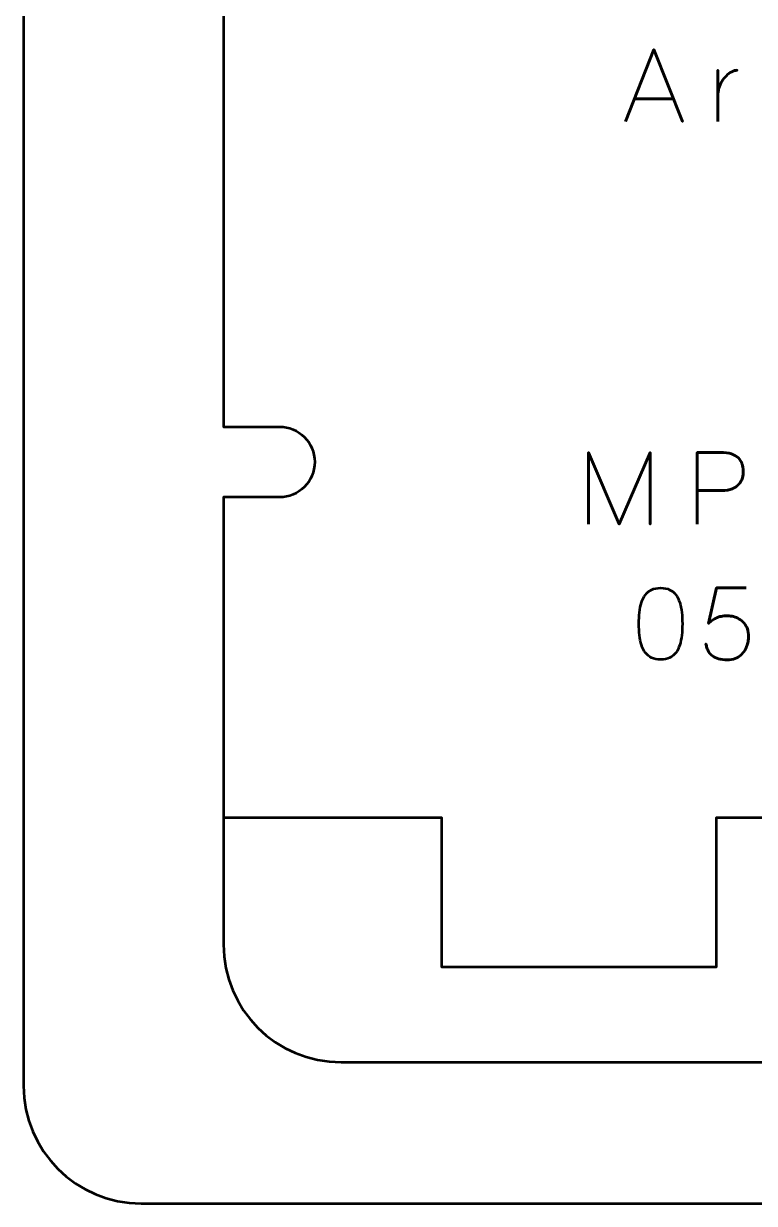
# Model space of a CAD drawing. Header units: centimetres. Extents: x -21 to 0, y -29.7 to 0.
# Drawn here: x -21 to -17.89, y -29.7 to -24.69 of the extents above; entities that cross this region are included whole.
import ezdxf

# ---------------------------------------------------------------- set-up
doc = ezdxf.new("R2010")
doc.units = ezdxf.units.CM
doc.header["$MEASUREMENT"] = 0
doc.layers.add('Layer 1', color=7, linetype='Continuous')

msp = doc.modelspace()

# ---------------------------------------------------------------- linework, layer by layer
at = {"layer": 'Layer 1', "color": 1, "lineweight": 53}
msp.add_open_spline([(-21.00003, -29.19995), (-21.00003, -29.19995), (-21.00003, -5.29992), (-21.00003, -5.29992), (-21.00003, -5.29992), (-21.00003, -5.21709), (-20.93286, -5.14992), (-20.85003, -5.14992), (-20.85003, -5.14992), (-20.7672, -5.14992), (-20.70003, -5.08275), (-20.70003, -4.99992), (-20.70003, -4.99992), (-20.70003, -4.91709), (-20.7672, -4.84992), (-20.85003, -4.84992), (-20.85003, -4.84992), (-20.93286, -4.84992), (-21.00003, -4.78275), (-21.00003, -4.69992), (-21.00003, -4.69992), (-21.00003, -4.61709), (-20.93286, -4.54992), (-20.85003, -4.54992), (-20.85003, -4.54992), (-20.7672, -4.54992), (-20.70003, -4.48275), (-20.70003, -4.39992), (-20.70003, -4.39992), (-20.70003, -4.31709), (-20.7672, -4.24992), (-20.85003, -4.24992), (-20.85003, -4.24992), (-20.93286, -4.24992), (-21.00003, -4.18275), (-21.00003, -4.09992), (-21.00003, -4.09992), (-21.00003, -4.01709), (-20.93286, -3.94992), (-20.85003, -3.94992), (-20.85003, -3.94992), (-20.7672, -3.94992), (-20.70003, -3.88275), (-20.70003, -3.79992), (-20.70003, -3.79992), (-20.70003, -3.71709), (-20.7672, -3.64992), (-20.85003, -3.64992), (-20.85003, -3.64992), (-20.93286, -3.64992), (-21.00003, -3.58275), (-21.00003, -3.49992), (-21.00003, -3.49992), (-21.00003, -3.41709), (-20.93286, -3.34992), (-20.85003, -3.34992), (-20.85003, -3.34992), (-20.7672, -3.34992), (-20.70003, -3.28275), (-20.70003, -3.19992), (-20.70003, -3.19992), (-20.70003, -3.11709), (-20.7672, -3.04992), (-20.85003, -3.04992), (-20.85003, -3.04992), (-20.93286, -3.04992), (-21.00003, -2.98275), (-21.00003, -2.89992), (-21.00003, -2.89992), (-21.00003, -2.81709), (-20.93286, -2.74992), (-20.85003, -2.74992), (-20.85003, -2.74992), (-20.7672, -2.74992), (-20.70003, -2.68275), (-20.70003, -2.59992), (-20.70003, -2.59992), (-20.70003, -2.51709), (-20.7672, -2.44992), (-20.85003, -2.44992), (-20.85003, -2.44992), (-20.93286, -2.44992), (-21.00003, -2.38275), (-21.00003, -2.29992), (-21.00003, -2.29992), (-21.00003, -2.21709), (-20.93286, -2.14992), (-20.85003, -2.14992), (-20.85003, -2.14992), (-20.7672, -2.14992), (-20.70003, -2.08275), (-20.70003, -1.99992), (-20.70003, -1.99992), (-20.70003, -1.91709), (-20.7672, -1.84992), (-20.85003, -1.84992), (-20.85003, -1.84992), (-20.93286, -1.84992), (-21.00003, -1.78275), (-21.00003, -1.69992), (-21.00003, -1.69992), (-21.00003, -1.61709), (-20.93286, -1.54992), (-20.85003, -1.54992), (-20.85003, -1.54992), (-20.7672, -1.54992), (-20.70003, -1.48275), (-20.70003, -1.39992), (-20.70003, -1.39992), (-20.70003, -1.31709), (-20.7672, -1.24992), (-20.85003, -1.24992), (-20.85003, -1.24992), (-20.93286, -1.24992), (-21.00003, -1.18275), (-21.00003, -1.09992), (-21.00003, -1.09992), (-21.00003, -1.09992), (-21.00003, -0.49992), (-21.00003, -0.49992), (-21.00003, -0.49992), (-21.00003, -0.22295), (-20.77694, 0.00004), (-20.49994, 0.00004), (-20.49994, 0.00004), (-20.49994, 0.00004), (-0.50008, 0.00004), (-0.50008, 0.00004), (-0.50008, 0.00004), (-0.22294, 0.00004), (0.00002, -0.22295), (0.00002, -0.49992), (0.00002, -0.49992), (0.00002, -0.49992), (0.00002, -29.19995), (0.00002, -29.19995), (0.00002, -29.19995), (0.00002, -29.47695), (-0.22294, -29.70004), (-0.50008, -29.70004), (-0.50008, -29.70004), (-0.50008, -29.70004), (-20.49994, -29.70004), (-20.49994, -29.70004), (-20.49994, -29.70004), (-20.77694, -29.70004), (-21.00003, -29.47695), (-21.00003, -29.19995)], degree=3, knots=[0, 0, 0, 0, 0.027027, 0.027027, 0.027027, 0.027027, 0.0540541, 0.0540541, 0.0540541, 0.0540541, 0.0810811, 0.0810811, 0.0810811, 0.0810811, 0.1081081, 0.1081081, 0.1081081, 0.1081081, 0.1351351, 0.1351351, 0.1351351, 0.1351351, 0.1621622, 0.1621622, 0.1621622, 0.1621622, 0.1891892, 0.1891892, 0.1891892, 0.1891892, 0.2162162, 0.2162162, 0.2162162, 0.2162162, 0.2432432, 0.2432432, 0.2432432, 0.2432432, 0.2702703, 0.2702703, 0.2702703, 0.2702703, 0.2972973, 0.2972973, 0.2972973, 0.2972973, 0.3243243, 0.3243243, 0.3243243, 0.3243243, 0.3513514, 0.3513514, 0.3513514, 0.3513514, 0.3783784, 0.3783784, 0.3783784, 0.3783784, 0.4054054, 0.4054054, 0.4054054, 0.4054054, 0.4324324, 0.4324324, 0.4324324, 0.4324324, 0.4594595, 0.4594595, 0.4594595, 0.4594595, 0.4864865, 0.4864865, 0.4864865, 0.4864865, 0.5135135, 0.5135135, 0.5135135, 0.5135135, 0.5405405, 0.5405405, 0.5405405, 0.5405405, 0.5675676, 0.5675676, 0.5675676, 0.5675676, 0.5945946, 0.5945946, 0.5945946, 0.5945946, 0.6216216, 0.6216216, 0.6216216, 0.6216216, 0.6486486, 0.6486486, 0.6486486, 0.6486486, 0.6756757, 0.6756757, 0.6756757, 0.6756757, 0.7027027, 0.7027027, 0.7027027, 0.7027027, 0.7297297, 0.7297297, 0.7297297, 0.7297297, 0.7567568, 0.7567568, 0.7567568, 0.7567568, 0.7837838, 0.7837838, 0.7837838, 0.7837838, 0.8108108, 0.8108108, 0.8108108, 0.8108108, 0.8378378, 0.8378378, 0.8378378, 0.8378378, 0.8648649, 0.8648649, 0.8648649, 0.8648649, 0.8918919, 0.8918919, 0.8918919, 0.8918919, 0.9189189, 0.9189189, 0.9189189, 0.9189189, 0.9459459, 0.9459459, 0.9459459, 0.9459459, 0.972973, 0.972973, 0.972973, 0.972973, 1, 1, 1, 1], dxfattribs=at)
at = {"layer": 'Layer 1', "color": 3, "lineweight": 53}
msp.add_open_spline([(-20.15003, -28.59995), (-20.15003, -28.59995), (-20.15003, -26.7), (-20.15003, -26.7), (-20.15003, -26.7), (-20.15003, -26.7), (-19.91251, -26.7), (-19.91251, -26.7), (-19.91251, -26.7), (-19.82968, -26.7), (-19.76251, -26.63283), (-19.76251, -26.55), (-19.76251, -26.55), (-19.76251, -26.46717), (-19.82968, -26.4), (-19.91251, -26.4), (-19.91251, -26.4), (-19.91251, -26.4), (-20.15003, -26.4), (-20.15003, -26.4), (-20.15003, -26.4), (-20.15003, -26.4), (-20.15003, -20.30005), (-20.15003, -20.30005), (-20.15003, -20.30005), (-20.15003, -20.02305), (-19.92694, -19.79995), (-19.64994, -19.79995), (-19.64994, -19.79995), (-19.64994, -19.79995), (-15.35008, -19.79995), (-15.35008, -19.79995), (-15.35008, -19.79995), (-15.07294, -19.79995), (-14.84998, -20.02305), (-14.84998, -20.30005), (-14.84998, -20.30005), (-14.84998, -20.30005), (-14.84998, -26.5115), (-14.84998, -26.5115), (-14.84998, -26.5115), (-14.84998, -26.5115), (-15.08301, -26.5115), (-15.08301, -26.5115), (-15.08301, -26.5115), (-15.16584, -26.5115), (-15.23301, -26.57867), (-15.23301, -26.6615), (-15.23301, -26.6615), (-15.23301, -26.74433), (-15.16584, -26.8115), (-15.08301, -26.8115), (-15.08301, -26.8115), (-15.08301, -26.8115), (-14.84998, -26.8115), (-14.84998, -26.8115), (-14.84998, -26.8115), (-14.84998, -26.8115), (-14.84998, -28.59995), (-14.84998, -28.59995), (-14.84998, -28.59995), (-14.84998, -28.87695), (-15.07294, -29.10005), (-15.35008, -29.10005), (-15.35008, -29.10005), (-15.35008, -29.10005), (-19.64994, -29.10005), (-19.64994, -29.10005), (-19.64994, -29.10005), (-19.92694, -29.10005), (-20.15003, -28.87695), (-20.15003, -28.59995)], degree=3, knots=[0, 0, 0, 0, 0.0555556, 0.0555556, 0.0555556, 0.0555556, 0.1111111, 0.1111111, 0.1111111, 0.1111111, 0.1666667, 0.1666667, 0.1666667, 0.1666667, 0.2222222, 0.2222222, 0.2222222, 0.2222222, 0.2777778, 0.2777778, 0.2777778, 0.2777778, 0.3333333, 0.3333333, 0.3333333, 0.3333333, 0.3888889, 0.3888889, 0.3888889, 0.3888889, 0.4444444, 0.4444444, 0.4444444, 0.4444444, 0.5, 0.5, 0.5, 0.5, 0.5555556, 0.5555556, 0.5555556, 0.5555556, 0.6111111, 0.6111111, 0.6111111, 0.6111111, 0.6666667, 0.6666667, 0.6666667, 0.6666667, 0.7222222, 0.7222222, 0.7222222, 0.7222222, 0.7777778, 0.7777778, 0.7777778, 0.7777778, 0.8333333, 0.8333333, 0.8333333, 0.8333333, 0.8888889, 0.8888889, 0.8888889, 0.8888889, 0.9444444, 0.9444444, 0.9444444, 0.9444444, 1, 1, 1, 1], dxfattribs=at)
at = {"layer": 'Layer 1', "color": 5, "lineweight": 53}
for points, knots in [([(-18.44171, -25.10286), (-18.44171, -25.10286), (-18.32064, -24.79764), (-18.32064, -24.79764), (-18.32064, -24.79764), (-18.32064, -24.79764), (-18.19914, -25.10286), (-18.19914, -25.10286), (-18.19914, -25.10286), (-18.19914, -25.10286), (-18.32064, -24.79764), (-18.32064, -24.79764), (-18.32064, -24.79764), (-18.32064, -24.79764), (-18.44171, -25.10286), (-18.44171, -25.10286)], [0, 0, 0, 0, 0.25, 0.25, 0.25, 0.25, 0.5, 0.5, 0.5, 0.5, 0.75, 0.75, 0.75, 0.75, 1, 1, 1, 1]), ([(-18.04886, -24.99195), (-18.04907, -24.98214), (-18.04759, -24.97219), (-18.04449, -24.96217), (-18.04449, -24.96217), (-18.04138, -24.95215), (-18.03708, -24.94256), (-18.03157, -24.93339), (-18.03157, -24.93339), (-18.026, -24.92421), (-18.01965, -24.9161), (-18.01245, -24.9089), (-18.01245, -24.9089), (-18.00533, -24.90171), (-17.99771, -24.89606), (-17.98974, -24.8919), (-17.98974, -24.8919), (-17.98176, -24.88774), (-17.97386, -24.88569), (-17.96589, -24.88569), (-17.96589, -24.88569), (-17.97386, -24.88569), (-17.98176, -24.88774), (-17.98974, -24.8919), (-17.98974, -24.8919), (-17.99771, -24.89606), (-18.00533, -24.90171), (-18.01245, -24.9089), (-18.01245, -24.9089), (-18.01965, -24.9161), (-18.026, -24.92421), (-18.03157, -24.93339), (-18.03157, -24.93339), (-18.03708, -24.94256), (-18.04138, -24.95215), (-18.04449, -24.96217), (-18.04449, -24.96217), (-18.04759, -24.97219), (-18.04907, -24.98214), (-18.04886, -24.99195)], [0, 0, 0, 0, 0.1, 0.1, 0.1, 0.1, 0.2, 0.2, 0.2, 0.2, 0.3, 0.3, 0.3, 0.3, 0.4, 0.4, 0.4, 0.4, 0.5, 0.5, 0.5, 0.5, 0.6, 0.6, 0.6, 0.6, 0.7, 0.7, 0.7, 0.7, 0.8, 0.8, 0.8, 0.8, 0.9, 0.9, 0.9, 0.9, 1, 1, 1, 1]), ([(-18.04886, -25.10286), (-18.04886, -25.10286), (-18.04886, -24.88569), (-18.04886, -24.88569), (-18.04886, -24.88569), (-18.04886, -24.88569), (-18.04886, -25.10286), (-18.04886, -25.10286)], [0, 0, 0, 0, 0.5, 0.5, 0.5, 0.5, 1, 1, 1, 1]), ([(-18.40361, -25.00676), (-18.40361, -25.00676), (-18.23767, -25.00676), (-18.23767, -25.00676), (-18.23767, -25.00676), (-18.23767, -25.00676), (-18.40361, -25.00676), (-18.40361, -25.00676)], [0, 0, 0, 0, 0.5, 0.5, 0.5, 0.5, 1, 1, 1, 1]), ([(-18.59899, -26.81453), (-18.59899, -26.81453), (-18.59899, -26.50931), (-18.59899, -26.50931), (-18.59899, -26.50931), (-18.59899, -26.50931), (-18.46776, -26.81453), (-18.46776, -26.81453), (-18.46776, -26.81453), (-18.46776, -26.81453), (-18.3361, -26.50931), (-18.3361, -26.50931), (-18.3361, -26.50931), (-18.3361, -26.50931), (-18.3361, -26.81453), (-18.3361, -26.81453), (-18.3361, -26.81453), (-18.3361, -26.81453), (-18.3361, -26.50931), (-18.3361, -26.50931), (-18.3361, -26.50931), (-18.3361, -26.50931), (-18.46776, -26.81453), (-18.46776, -26.81453), (-18.46776, -26.81453), (-18.46776, -26.81453), (-18.59899, -26.50931), (-18.59899, -26.50931), (-18.59899, -26.50931), (-18.59899, -26.50931), (-18.59899, -26.81453), (-18.59899, -26.81453)], [0, 0, 0, 0, 0.125, 0.125, 0.125, 0.125, 0.25, 0.25, 0.25, 0.25, 0.375, 0.375, 0.375, 0.375, 0.5, 0.5, 0.5, 0.5, 0.625, 0.625, 0.625, 0.625, 0.75, 0.75, 0.75, 0.75, 0.875, 0.875, 0.875, 0.875, 1, 1, 1, 1]), ([(-18.13629, -26.81453), (-18.13629, -26.81453), (-18.13629, -26.50931), (-18.13629, -26.50931), (-18.13629, -26.50931), (-18.13629, -26.50931), (-18.03892, -26.50931), (-18.03892, -26.50931), (-18.03892, -26.50931), (-18.01945, -26.50938), (-18.00344, -26.51157), (-17.99081, -26.5158), (-17.99081, -26.5158), (-17.97825, -26.51996), (-17.96837, -26.52575), (-17.96124, -26.53309), (-17.96124, -26.53309), (-17.95412, -26.54035), (-17.94904, -26.54868), (-17.94593, -26.55806), (-17.94593, -26.55806), (-17.9429, -26.56745), (-17.94114, -26.57725), (-17.94071, -26.58763), (-17.94071, -26.58763), (-17.94022, -26.598), (-17.94142, -26.60816), (-17.94424, -26.61803), (-17.94424, -26.61803), (-17.94713, -26.62791), (-17.952, -26.63687), (-17.95899, -26.64492), (-17.95899, -26.64492), (-17.9659, -26.65296), (-17.97528, -26.65938), (-17.98707, -26.66411), (-17.98707, -26.66411), (-17.99885, -26.6689), (-18.01345, -26.6713), (-18.03088, -26.67144), (-18.03088, -26.67144), (-18.03088, -26.67144), (-18.13629, -26.67144), (-18.13629, -26.67144), (-18.13629, -26.67144), (-18.13629, -26.67144), (-18.03088, -26.67144), (-18.03088, -26.67144), (-18.03088, -26.67144), (-18.01381, -26.6713), (-17.99934, -26.6689), (-17.98763, -26.66411), (-17.98763, -26.66411), (-17.97585, -26.65938), (-17.96646, -26.65296), (-17.95941, -26.64492), (-17.95941, -26.64492), (-17.95242, -26.63687), (-17.94741, -26.62791), (-17.94445, -26.61803), (-17.94445, -26.61803), (-17.94149, -26.60816), (-17.94022, -26.598), (-17.94071, -26.58763), (-17.94071, -26.58763), (-17.94114, -26.57725), (-17.9429, -26.56745), (-17.94607, -26.55806), (-17.94607, -26.55806), (-17.94918, -26.54868), (-17.9544, -26.54035), (-17.96153, -26.53309), (-17.96153, -26.53309), (-17.96872, -26.52575), (-17.9786, -26.51996), (-17.99116, -26.5158), (-17.99116, -26.5158), (-18.00379, -26.51157), (-18.01966, -26.50938), (-18.03892, -26.50931), (-18.03892, -26.50931), (-18.03892, -26.50931), (-18.13629, -26.50931), (-18.13629, -26.50931), (-18.13629, -26.50931), (-18.13629, -26.50931), (-18.13629, -26.81453), (-18.13629, -26.81453)], [0, 0, 0, 0, 0.0454545, 0.0454545, 0.0454545, 0.0454545, 0.0909091, 0.0909091, 0.0909091, 0.0909091, 0.1363636, 0.1363636, 0.1363636, 0.1363636, 0.1818182, 0.1818182, 0.1818182, 0.1818182, 0.2272727, 0.2272727, 0.2272727, 0.2272727, 0.2727273, 0.2727273, 0.2727273, 0.2727273, 0.3181818, 0.3181818, 0.3181818, 0.3181818, 0.3636364, 0.3636364, 0.3636364, 0.3636364, 0.4090909, 0.4090909, 0.4090909, 0.4090909, 0.4545455, 0.4545455, 0.4545455, 0.4545455, 0.5, 0.5, 0.5, 0.5, 0.5454545, 0.5454545, 0.5454545, 0.5454545, 0.5909091, 0.5909091, 0.5909091, 0.5909091, 0.6363636, 0.6363636, 0.6363636, 0.6363636, 0.6818182, 0.6818182, 0.6818182, 0.6818182, 0.7272727, 0.7272727, 0.7272727, 0.7272727, 0.7727273, 0.7727273, 0.7727273, 0.7727273, 0.8181818, 0.8181818, 0.8181818, 0.8181818, 0.8636364, 0.8636364, 0.8636364, 0.8636364, 0.9090909, 0.9090909, 0.9090909, 0.9090909, 0.9545455, 0.9545455, 0.9545455, 0.9545455, 1, 1, 1, 1]), ([(-18.29185, -27.38984), (-18.27704, -27.38977), (-18.26427, -27.38716), (-18.25361, -27.38208), (-18.25361, -27.38208), (-18.24303, -27.377), (-18.23421, -27.36973), (-18.22716, -27.36049), (-18.22716, -27.36049), (-18.22017, -27.35118), (-18.21467, -27.34017), (-18.21058, -27.32747), (-18.21058, -27.32747), (-18.20655, -27.31477), (-18.20366, -27.30087), (-18.20204, -27.28563), (-18.20204, -27.28563), (-18.20034, -27.27039), (-18.1995, -27.25437), (-18.19957, -27.23744), (-18.19957, -27.23744), (-18.1995, -27.22058), (-18.20034, -27.20456), (-18.20204, -27.18939), (-18.20204, -27.18939), (-18.20366, -27.17422), (-18.20655, -27.16025), (-18.21058, -27.14755), (-18.21058, -27.14755), (-18.21467, -27.13492), (-18.22017, -27.12392), (-18.22716, -27.11453), (-18.22716, -27.11453), (-18.23421, -27.10522), (-18.24303, -27.09795), (-18.25361, -27.09287), (-18.25361, -27.09287), (-18.26427, -27.08772), (-18.27704, -27.08511), (-18.29185, -27.08504), (-18.29185, -27.08504), (-18.30667, -27.08511), (-18.31944, -27.08772), (-18.3301, -27.09287), (-18.3301, -27.09287), (-18.34068, -27.09795), (-18.3495, -27.10522), (-18.35655, -27.11453), (-18.35655, -27.11453), (-18.36354, -27.12392), (-18.36904, -27.13492), (-18.37313, -27.14755), (-18.37313, -27.14755), (-18.37716, -27.16025), (-18.38005, -27.17422), (-18.38167, -27.18939), (-18.38167, -27.18939), (-18.38336, -27.20456), (-18.38421, -27.22058), (-18.38414, -27.23744), (-18.38414, -27.23744), (-18.38421, -27.25437), (-18.38336, -27.27039), (-18.38167, -27.28563), (-18.38167, -27.28563), (-18.38005, -27.30087), (-18.37716, -27.31477), (-18.37313, -27.32747), (-18.37313, -27.32747), (-18.36904, -27.34017), (-18.36354, -27.35118), (-18.35655, -27.36049), (-18.35655, -27.36049), (-18.3495, -27.36973), (-18.34068, -27.377), (-18.3301, -27.38208), (-18.3301, -27.38208), (-18.31944, -27.38716), (-18.30667, -27.38977), (-18.29185, -27.38984)], [0, 0, 0, 0, 0.05, 0.05, 0.05, 0.05, 0.1, 0.1, 0.1, 0.1, 0.15, 0.15, 0.15, 0.15, 0.2, 0.2, 0.2, 0.2, 0.25, 0.25, 0.25, 0.25, 0.3, 0.3, 0.3, 0.3, 0.35, 0.35, 0.35, 0.35, 0.4, 0.4, 0.4, 0.4, 0.45, 0.45, 0.45, 0.45, 0.5, 0.5, 0.5, 0.5, 0.55, 0.55, 0.55, 0.55, 0.6, 0.6, 0.6, 0.6, 0.65, 0.65, 0.65, 0.65, 0.7, 0.7, 0.7, 0.7, 0.75, 0.75, 0.75, 0.75, 0.8, 0.8, 0.8, 0.8, 0.85, 0.85, 0.85, 0.85, 0.9, 0.9, 0.9, 0.9, 0.95, 0.95, 0.95, 0.95, 1, 1, 1, 1]), ([(-18.29185, -27.38984), (-18.27704, -27.38977), (-18.26427, -27.38716), (-18.25361, -27.38208), (-18.25361, -27.38208), (-18.24303, -27.377), (-18.23421, -27.36973), (-18.22716, -27.36049), (-18.22716, -27.36049), (-18.22017, -27.35118), (-18.21467, -27.34017), (-18.21058, -27.32747), (-18.21058, -27.32747), (-18.20655, -27.31477), (-18.20366, -27.30087), (-18.20204, -27.28563), (-18.20204, -27.28563), (-18.20034, -27.27039), (-18.1995, -27.25437), (-18.19957, -27.23744), (-18.19957, -27.23744), (-18.1995, -27.22058), (-18.20034, -27.20456), (-18.20204, -27.18939), (-18.20204, -27.18939), (-18.20366, -27.17422), (-18.20655, -27.16025), (-18.21058, -27.14755), (-18.21058, -27.14755), (-18.21467, -27.13492), (-18.22017, -27.12392), (-18.22716, -27.11453), (-18.22716, -27.11453), (-18.23421, -27.10522), (-18.24303, -27.09795), (-18.25361, -27.09287), (-18.25361, -27.09287), (-18.26427, -27.08772), (-18.27704, -27.08511), (-18.29185, -27.08504), (-18.29185, -27.08504), (-18.30667, -27.08511), (-18.31944, -27.08772), (-18.3301, -27.09287), (-18.3301, -27.09287), (-18.34068, -27.09795), (-18.3495, -27.10522), (-18.35655, -27.11453), (-18.35655, -27.11453), (-18.36354, -27.12392), (-18.36904, -27.13492), (-18.37313, -27.14755), (-18.37313, -27.14755), (-18.37716, -27.16025), (-18.38005, -27.17422), (-18.38167, -27.18939), (-18.38167, -27.18939), (-18.38336, -27.20456), (-18.38421, -27.22058), (-18.38414, -27.23744), (-18.38414, -27.23744), (-18.38421, -27.25437), (-18.38336, -27.27039), (-18.38167, -27.28563), (-18.38167, -27.28563), (-18.38005, -27.30087), (-18.37716, -27.31477), (-18.37313, -27.32747), (-18.37313, -27.32747), (-18.36904, -27.34017), (-18.36354, -27.35118), (-18.35655, -27.36049), (-18.35655, -27.36049), (-18.3495, -27.36973), (-18.34068, -27.377), (-18.3301, -27.38208), (-18.3301, -27.38208), (-18.31944, -27.38716), (-18.30667, -27.38977), (-18.29185, -27.38984)], [0, 0, 0, 0, 0.05, 0.05, 0.05, 0.05, 0.1, 0.1, 0.1, 0.1, 0.15, 0.15, 0.15, 0.15, 0.2, 0.2, 0.2, 0.2, 0.25, 0.25, 0.25, 0.25, 0.3, 0.3, 0.3, 0.3, 0.35, 0.35, 0.35, 0.35, 0.4, 0.4, 0.4, 0.4, 0.45, 0.45, 0.45, 0.45, 0.5, 0.5, 0.5, 0.5, 0.55, 0.55, 0.55, 0.55, 0.6, 0.6, 0.6, 0.6, 0.65, 0.65, 0.65, 0.65, 0.7, 0.7, 0.7, 0.7, 0.75, 0.75, 0.75, 0.75, 0.8, 0.8, 0.8, 0.8, 0.85, 0.85, 0.85, 0.85, 0.9, 0.9, 0.9, 0.9, 0.95, 0.95, 0.95, 0.95, 1, 1, 1, 1]), ([(-17.92779, -27.08462), (-17.92779, -27.08462), (-18.05479, -27.08462), (-18.05479, -27.08462), (-18.05479, -27.08462), (-18.05479, -27.08462), (-18.08866, -27.23617), (-18.08866, -27.23617), (-18.08866, -27.23617), (-18.08273, -27.23109), (-18.07709, -27.22651), (-18.07165, -27.22248), (-18.07165, -27.22248), (-18.06629, -27.21846), (-18.06065, -27.21508), (-18.05465, -27.21225), (-18.05465, -27.21225), (-18.04872, -27.20943), (-18.04195, -27.20731), (-18.03433, -27.20583), (-18.03433, -27.20583), (-18.02678, -27.20435), (-18.01775, -27.20357), (-18.00738, -27.20357), (-18.00738, -27.20357), (-17.99891, -27.20357), (-17.99044, -27.2047), (-17.98198, -27.20703), (-17.98198, -27.20703), (-17.97351, -27.20929), (-17.96547, -27.21275), (-17.95785, -27.21733), (-17.95785, -27.21733), (-17.95016, -27.22199), (-17.94338, -27.22778), (-17.93746, -27.23476), (-17.93746, -27.23476), (-17.93146, -27.24175), (-17.92673, -27.24993), (-17.92335, -27.25931), (-17.92335, -27.25931), (-17.91989, -27.2687), (-17.91813, -27.27935), (-17.91806, -27.2912), (-17.91806, -27.2912), (-17.91798, -27.29558), (-17.91848, -27.30108), (-17.91947, -27.30757), (-17.91947, -27.30757), (-17.92038, -27.31406), (-17.92208, -27.32112), (-17.92448, -27.3286), (-17.92448, -27.3286), (-17.92687, -27.33608), (-17.93026, -27.34349), (-17.93456, -27.35082), (-17.93456, -27.35082), (-17.93887, -27.35816), (-17.94437, -27.36486), (-17.951, -27.37093), (-17.951, -27.37093), (-17.95764, -27.377), (-17.96568, -27.38187), (-17.97506, -27.38554), (-17.97506, -27.38554), (-17.98452, -27.38913), (-17.9956, -27.39104), (-18.00822, -27.39111), (-18.00822, -27.39111), (-18.02332, -27.39104), (-18.03602, -27.38942), (-18.04632, -27.38638), (-18.04632, -27.38638), (-18.05663, -27.38328), (-18.06502, -27.37926), (-18.07151, -27.37418), (-18.07151, -27.37418), (-18.07807, -27.3691), (-18.08315, -27.36352), (-18.08682, -27.35746), (-18.08682, -27.35746), (-18.09049, -27.35139), (-18.09324, -27.34532), (-18.09508, -27.33925), (-18.09508, -27.33925), (-18.09691, -27.33318), (-18.09832, -27.32761), (-18.09924, -27.32253), (-18.09924, -27.32253), (-18.09832, -27.32761), (-18.09691, -27.33318), (-18.09508, -27.33925), (-18.09508, -27.33925), (-18.09324, -27.34532), (-18.09049, -27.35139), (-18.08682, -27.35746), (-18.08682, -27.35746), (-18.08315, -27.36352), (-18.07807, -27.3691), (-18.07151, -27.37418), (-18.07151, -27.37418), (-18.06502, -27.37926), (-18.05663, -27.38328), (-18.04632, -27.38638), (-18.04632, -27.38638), (-18.03602, -27.38942), (-18.02332, -27.39104), (-18.00822, -27.39111), (-18.00822, -27.39111), (-17.9956, -27.39104), (-17.98452, -27.38913), (-17.97506, -27.38554), (-17.97506, -27.38554), (-17.96568, -27.38187), (-17.95764, -27.377), (-17.951, -27.37093), (-17.951, -27.37093), (-17.94437, -27.36486), (-17.93887, -27.35816), (-17.93456, -27.35082), (-17.93456, -27.35082), (-17.93026, -27.34349), (-17.92687, -27.33608), (-17.92448, -27.3286), (-17.92448, -27.3286), (-17.92208, -27.32112), (-17.92038, -27.31406), (-17.91947, -27.30757), (-17.91947, -27.30757), (-17.91848, -27.30108), (-17.91798, -27.29558), (-17.91806, -27.2912), (-17.91806, -27.2912), (-17.91813, -27.27935), (-17.91989, -27.2687), (-17.92335, -27.25931), (-17.92335, -27.25931), (-17.92673, -27.24993), (-17.93146, -27.24175), (-17.93746, -27.23476), (-17.93746, -27.23476), (-17.94338, -27.22778), (-17.95016, -27.22199), (-17.95785, -27.21733), (-17.95785, -27.21733), (-17.96547, -27.21275), (-17.97351, -27.20929), (-17.98198, -27.20703), (-17.98198, -27.20703), (-17.99044, -27.2047), (-17.99891, -27.20357), (-18.00738, -27.20357), (-18.00738, -27.20357), (-18.01775, -27.20357), (-18.02678, -27.20435), (-18.03433, -27.20583), (-18.03433, -27.20583), (-18.04195, -27.20731), (-18.04872, -27.20943), (-18.05465, -27.21225), (-18.05465, -27.21225), (-18.06065, -27.21508), (-18.06629, -27.21846), (-18.07165, -27.22248), (-18.07165, -27.22248), (-18.07709, -27.22651), (-18.08273, -27.23109), (-18.08866, -27.23617), (-18.08866, -27.23617), (-18.08866, -27.23617), (-18.05479, -27.08462), (-18.05479, -27.08462), (-18.05479, -27.08462), (-18.05479, -27.08462), (-17.92779, -27.08462), (-17.92779, -27.08462)], [0, 0, 0, 0, 0.0227273, 0.0227273, 0.0227273, 0.0227273, 0.0454545, 0.0454545, 0.0454545, 0.0454545, 0.0681818, 0.0681818, 0.0681818, 0.0681818, 0.0909091, 0.0909091, 0.0909091, 0.0909091, 0.1136364, 0.1136364, 0.1136364, 0.1136364, 0.1363636, 0.1363636, 0.1363636, 0.1363636, 0.1590909, 0.1590909, 0.1590909, 0.1590909, 0.1818182, 0.1818182, 0.1818182, 0.1818182, 0.2045455, 0.2045455, 0.2045455, 0.2045455, 0.2272727, 0.2272727, 0.2272727, 0.2272727, 0.25, 0.25, 0.25, 0.25, 0.2727273, 0.2727273, 0.2727273, 0.2727273, 0.2954545, 0.2954545, 0.2954545, 0.2954545, 0.3181818, 0.3181818, 0.3181818, 0.3181818, 0.3409091, 0.3409091, 0.3409091, 0.3409091, 0.3636364, 0.3636364, 0.3636364, 0.3636364, 0.3863636, 0.3863636, 0.3863636, 0.3863636, 0.4090909, 0.4090909, 0.4090909, 0.4090909, 0.4318182, 0.4318182, 0.4318182, 0.4318182, 0.4545455, 0.4545455, 0.4545455, 0.4545455, 0.4772727, 0.4772727, 0.4772727, 0.4772727, 0.5, 0.5, 0.5, 0.5, 0.5227273, 0.5227273, 0.5227273, 0.5227273, 0.5454545, 0.5454545, 0.5454545, 0.5454545, 0.5681818, 0.5681818, 0.5681818, 0.5681818, 0.5909091, 0.5909091, 0.5909091, 0.5909091, 0.6136364, 0.6136364, 0.6136364, 0.6136364, 0.6363636, 0.6363636, 0.6363636, 0.6363636, 0.6590909, 0.6590909, 0.6590909, 0.6590909, 0.6818182, 0.6818182, 0.6818182, 0.6818182, 0.7045455, 0.7045455, 0.7045455, 0.7045455, 0.7272727, 0.7272727, 0.7272727, 0.7272727, 0.75, 0.75, 0.75, 0.75, 0.7727273, 0.7727273, 0.7727273, 0.7727273, 0.7954545, 0.7954545, 0.7954545, 0.7954545, 0.8181818, 0.8181818, 0.8181818, 0.8181818, 0.8409091, 0.8409091, 0.8409091, 0.8409091, 0.8636364, 0.8636364, 0.8636364, 0.8636364, 0.8863636, 0.8863636, 0.8863636, 0.8863636, 0.9090909, 0.9090909, 0.9090909, 0.9090909, 0.9318182, 0.9318182, 0.9318182, 0.9318182, 0.9545455, 0.9545455, 0.9545455, 0.9545455, 0.9772727, 0.9772727, 0.9772727, 0.9772727, 1, 1, 1, 1]), ([(-14.84998, -28.0615), (-14.89066, -28.0615), (-14.99072, -28.0615), (-15.16321, -28.0615), (-15.16321, -28.0615), (-15.16321, -28.0615), (-15.16321, -28.2393), (-15.16321, -28.2393), (-15.16321, -28.2393), (-15.16321, -28.2393), (-16.06237, -28.2393), (-16.06237, -28.2393), (-16.06237, -28.2393), (-16.06237, -28.2393), (-16.06237, -28.0615), (-16.06237, -28.0615), (-16.06237, -28.0615), (-16.65492, -28.0615), (-17.38021, -28.0615), (-18.05627, -28.0615), (-18.05627, -28.0615), (-18.05627, -28.0615), (-18.05627, -28.6965), (-18.05627, -28.6965), (-18.05627, -28.6965), (-18.05627, -28.6965), (-19.22213, -28.6965), (-19.22213, -28.6965), (-19.22213, -28.6965), (-19.22213, -28.6965), (-19.22213, -28.0615), (-19.22213, -28.0615), (-19.22213, -28.0615), (-19.72461, -28.0615), (-20.0707, -28.0615), (-20.15003, -28.0615)], [0, 0, 0, 0, 0.1111111, 0.1111111, 0.1111111, 0.1111111, 0.2222222, 0.2222222, 0.2222222, 0.2222222, 0.3333333, 0.3333333, 0.3333333, 0.3333333, 0.4444444, 0.4444444, 0.4444444, 0.4444444, 0.5555556, 0.5555556, 0.5555556, 0.5555556, 0.6666667, 0.6666667, 0.6666667, 0.6666667, 0.7777778, 0.7777778, 0.7777778, 0.7777778, 0.8888889, 0.8888889, 0.8888889, 0.8888889, 1, 1, 1, 1])]:
    msp.add_open_spline(points, degree=3, knots=knots, dxfattribs=at)

doc.saveas('drawing.dxf')
